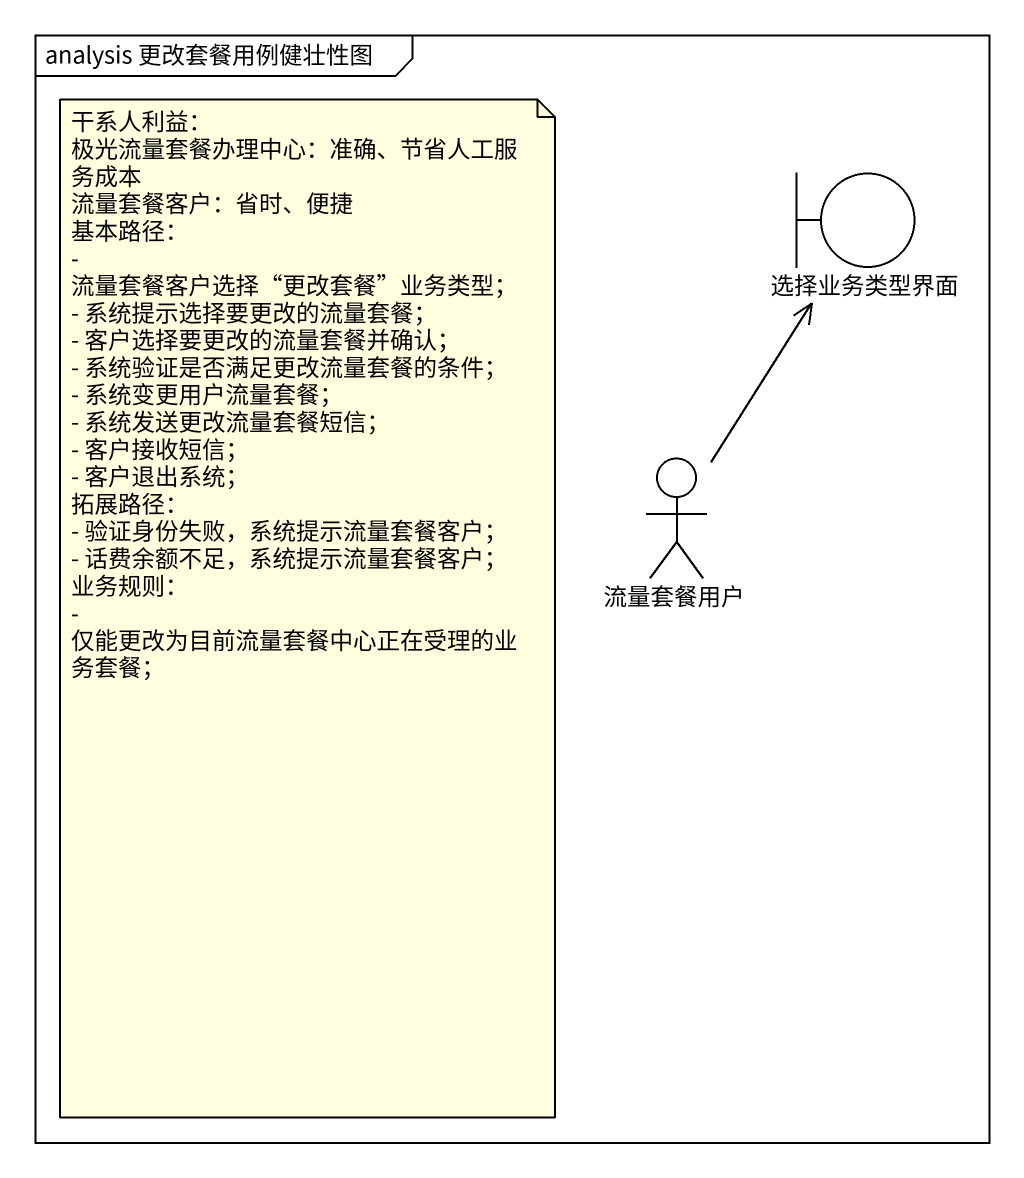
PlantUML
@startuml
mainframe analysis 更改套餐用例健壮性图
boundary 选择业务类型界面
actor 流量套餐用户
流量套餐用户 -up-> 选择业务类型界面
note as N1
  干系人利益：
  极光流量套餐办理中心：准确、节省人工服务成本
  流量套餐客户：省时、便捷
  基本路径：
  - 流量套餐客户选择“更改套餐”业务类型；
  - 系统提示选择要更改的流量套餐；
  - 客户选择要更改的流量套餐并确认；
  - 系统验证是否满足更改流量套餐的条件；
  - 系统变更用户流量套餐；
  - 系统发送更改流量套餐短信；
  - 客户接收短信；
  - 客户退出系统；
  拓展路径：
  - 验证身份失败，系统提示流量套餐客户；
  - 话费余额不足，系统提示流量套餐客户；
  业务规则：
  - 仅能更改为目前流量套餐中心正在受理的业务套餐；
end note
@enduml
